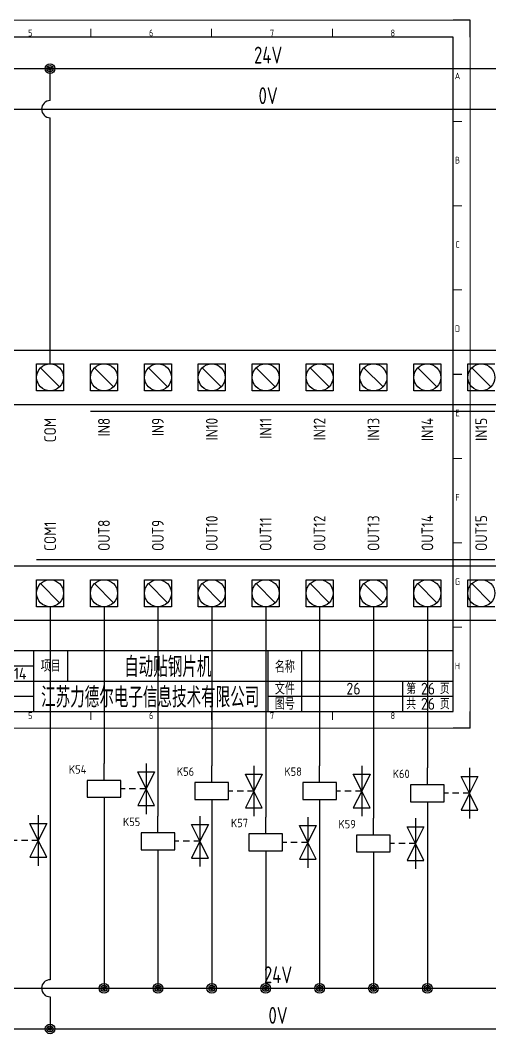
# Model space of a CAD drawing. Header units: millimetres. Extents: x 2018 to 2494, y 1296 to 1597.
# Drawn here: x 2192.7 to 2332.1, y 1296.8 to 1597.4 of the extents above; entities that cross this region are included whole.
import ezdxf
from ezdxf.enums import TextEntityAlignment as Align

# ---------------------------------------------------------------- set-up
doc = ezdxf.new("R2010")
doc.units = ezdxf.units.MM
for name, color, linetype in [('AE_BOR', 1, 'Continuous'), ('SYMS', 7, 'Continuous'), ('TAGS', 150, 'Continuous'), ('TERMS', 123, 'Continuous'), ('WIRENO', 72, 'Continuous'), ('WIRES', 7, 'Continuous'), ('图框_标题栏属性', 1, 'Continuous'), ('图框_标题栏文字', 6, 'Continuous')]:
    doc.layers.add(name, color=color, linetype=linetype)
doc.styles.add('ACGBTS', font='ISOCP.SHX')
doc.styles.get("Standard").update_dxf_attribs({"font": 'arial.ttf'})
doc.styles.add('WD_IEC', font='ISOCP2.shx', dxfattribs={"height": 4, "bigfont": 'gbcbig.shx'})
doc.styles.add('工程字', font='gbenor.shx', dxfattribs={"bigfont": 'gbcbig.shx'})

# ---------------------------------------------------------------- blocks, each defined once
blk = doc.blocks.new('Border')
for p, q in [((584, 410), (10, 410)), ((10, 410), (10, 10)), ((584, 10), (584, 410)), ((10, 10), (584, 10))]:
    blk.add_line(p, q)
at = {"layer": 'AE_BOR', "color": 1, "lineweight": 30}
for p, q in [((10, 420), (0, 420)), ((0, 420), (0, 410)), ((297, 410), (297, 415)), ((594, 420), (584, 420)), ((594, 410), (594, 420)), ((5, 210), (10, 210)), ((584, 210), (589, 210)), ((0, 0), (0, 10)), ((297, 5), (297, 10)), ((594, 0), (594, 10)), ((0, 0), (10, 0)), ((594, 0), (584, 0))]:
    blk.add_line(p, q, dxfattribs=at)
at = {"layer": 'AE_BOR', "color": 1, "lineweight": 15}
for p, q in [((0, 420), (594, 420)), ((0, 0), (0, 420)), ((81.75, 410), (81.75, 415)), ((153.5, 410), (153.5, 415)), ((225.25, 410), (225.25, 415)), ((368.75, 410), (368.75, 415)), ((440.5, 410), (440.5, 415)), ((512.25, 410), (512.25, 415)), ((594, 420), (594, 0)), ((10, 360), (5, 360)), ((589, 360), (584, 360)), ((10, 310), (5, 310)), ((589, 310), (584, 310)), ((10, 260), (5, 260)), ((589, 260), (584, 260)), ((10, 160), (5, 160)), ((589, 160), (584, 160)), ((10, 110), (5, 110)), ((589, 110), (584, 110)), ((10, 60), (5, 60)), ((589, 60), (584, 60)), ((81.75, 5), (81.75, 10)), ((153.5, 5), (153.5, 10)), ((225.25, 5), (225.25, 10)), ((368.75, 5), (368.75, 10)), ((440.5, 5), (440.5, 10)), ((512.25, 5), (512.25, 10)), ((594, 0), (0, 0))]:
    blk.add_line(p, q, dxfattribs=at)
at = {"layer": 'AE_BOR', "color": 1, "lineweight": 15, "style": 'ACGBTS'}
for s, p in [('1', (45.875, 412.5)), ('2', (117.625, 412.5)), ('3', (189.375, 412.5)), ('4', (261.125, 412.5)), ('5', (332.875, 412.5)), ('6', (404.625, 412.5)), ('7', (476.375, 412.5)), ('8', (548.125, 412.5)), ('A', (7.5, 387)), ('A', (586.5, 387)), ('B', (7.5, 337)), ('B', (586.5, 337)), ('C', (7.5, 287)), ('C', (586.5, 287)), ('D', (7.5, 237)), ('D', (586.5, 237)), ('E', (7.5, 187)), ('E', (586.5, 187)), ('F', (7.5, 137)), ('F', (586.5, 137)), ('G', (7.5, 87)), ('G', (586.5, 87)), ('H', (7.5, 37)), ('H', (586.5, 37)), ('1', (45.875, 7.5)), ('2', (117.625, 7.5)), ('3', (189.375, 7.5)), ('4', (261.125, 7.5)), ('5', (332.875, 7.5)), ('6', (404.625, 7.5)), ('7', (476.375, 7.5)), ('8', (548.125, 7.5))]:
    blk.add_text(s, height=4, dxfattribs=at).set_placement(p, align=Align.MIDDLE)
blk = doc.blocks.new('LdrDkA4')
for p, q in [((132.5, 0), (132.5, 18)), ((142.5, 0), (142.5, 18)), ((162.5, 0), (162.5, 18)), ((162.5, 0), (162.5, 18)), ((162.5, 0), (162.5, 18)), ((172.5, 18), (172.5, 13.5)), ((232, 0), (232, 18)), ((242, 0), (242, 18)), ((132.5, 13.5), (162.5, 13.5)), ((172.5, 13.5), (172.5, 9)), ((132.5, 9), (162.99, 9)), ((162.5, 9), (287, 9)), ((272, 0), (272, 9)), ((132.5, 4.5), (162.5, 4.5)), ((232, 4.5), (287, 4.5)), ((142.5, 2.09), (142.5, 2.09)), ((142.5, 2.09), (142.5, 2.09))]:
    blk.add_line(p, q)
blk.add_lwpolyline([(132.5, 18), (0, 18), (0, 0), (132.5, 0)], close=True)
blk.add_lwpolyline([(132.5, 0), (287, 0), (287, 18), (132.5, 18)])
at = {"flags": 9}
blk.add_attdef('WD_TB', (0, 0), '', height=2.5, dxfattribs=at)
at = {"layer": '图框_标题栏属性', "style": '工程字'}
for tag, height, p in [('版本', 3.5, (151.42, 15.75)), ('项目', 6, (202.25, 13.5)), ('名称', 3.5, (264.42, 13.27)), ('日期', 3.5, (151.42, 11.25)), ('制图', 3.5, (151.34, 6.85)), ('公司名称', 6, (197.03, 4.5)), ('文件', 3.5, (257.37, 6.75)), ('页数', 3.5, (279.5, 6.75)), ('审核', 3.5, (151.65, 2.36)), ('图号', 3.5, (257.37, 2.25)), ('总数', 3.5, (279.5, 2.25))]:
    blk.add_attdef(tag, text='', height=height, dxfattribs=at).set_placement(p, align=Align.MIDDLE)
at = {"layer": '图框_标题栏文字', "style": '工程字'}
for s, height, p in [('版本', 3.5, (137.85, 15.75)), ('项目', 3.5, (167.5, 13.5)), ('名称', 3.5, (237, 13.27)), ('日期', 3.5, (137.85, 11.25)), ('制图', 3.5, (137.75, 6.85)), ('文件', 3.5, (237, 6.75)), ('第    页', 3.25, (279.5, 6.75)), ('审核', 3.5, (137.81, 2.51)), ('图号', 3.5, (237, 2.25)), ('共    页', 3.25, (279.5, 2.25))]:
    blk.add_text(s, height=height, dxfattribs=at).set_placement(p, align=Align.MIDDLE_CENTER)
blk = doc.blocks.new('PLCIO_EPSONRC90IO1')
for p, q in [((249.96, 39.19), (-187.84, 39.19)), ((-39.84, 27.19), (-39.84, 35.19)), ((-39.84, 35.19), (-31.84, 35.19)), ((-38.67, 34.02), (-33.01, 28.36)), ((-31.84, 35.19), (-31.84, 27.19)), ((-23.84, 27.19), (-23.84, 35.19)), ((-23.84, 35.19), (-15.84, 35.19)), ((-22.67, 34.02), (-17.01, 28.36)), ((-15.84, 35.19), (-15.84, 27.19)), ((-7.84, 27.19), (-7.84, 35.19)), ((-7.84, 35.19), (0.16, 35.19)), ((-6.67, 34.02), (-1.01, 28.36)), ((0.16, 35.19), (0.16, 27.19)), ((8.16, 27.19), (8.16, 35.19)), ((8.16, 35.19), (16.16, 35.19)), ((9.33, 34.02), (14.99, 28.36)), ((16.16, 35.19), (16.16, 27.19)), ((24.16, 27.19), (24.16, 35.19)), ((24.16, 35.19), (32.16, 35.19)), ((25.33, 34.02), (30.99, 28.36)), ((32.16, 35.19), (32.16, 27.19)), ((40.16, 27.19), (40.16, 35.19)), ((40.16, 35.19), (48.16, 35.19)), ((41.33, 34.02), (46.99, 28.36)), ((48.16, 35.19), (48.16, 27.19)), ((56.16, 27.19), (56.16, 35.19)), ((56.16, 35.19), (64.16, 35.19)), ((57.33, 34.02), (62.99, 28.36)), ((64.16, 35.19), (64.16, 27.19)), ((72.16, 27.19), (72.16, 35.19)), ((72.16, 35.19), (80.16, 35.19)), ((73.33, 34.02), (78.99, 28.36)), ((80.16, 35.19), (80.16, 27.19)), ((88.16, 27.19), (88.16, 35.19)), ((88.16, 35.19), (96.16, 35.19)), ((89.33, 34.02), (94.99, 28.36)), ((-31.84, 27.19), (-39.84, 27.19)), ((-15.84, 27.19), (-23.84, 27.19)), ((0.16, 27.19), (-7.84, 27.19)), ((16.16, 27.19), (8.16, 27.19)), ((32.16, 27.19), (24.16, 27.19)), ((48.16, 27.19), (40.16, 27.19)), ((64.16, 27.19), (56.16, 27.19)), ((80.16, 27.19), (72.16, 27.19)), ((96.16, 27.19), (88.16, 27.19)), ((-191.84, 23.19), (253.96, 23.19)), ((-23.84, 21.19), (96.16, 21.19)), ((-39.84, -22.81), (96.16, -22.81)), ((52.16, -24.81), (-187.84, -24.81)), ((253.96, -24.81), (52.16, -24.81)), ((-39.84, -28.81), (-31.84, -28.81)), ((-39.84, -28.81), (-31.84, -28.81)), ((-39.84, -36.81), (-39.84, -28.81)), ((-39.84, -36.81), (-39.84, -28.81)), ((-38.67, -29.98), (-33.01, -35.64)), ((-31.84, -28.81), (-31.84, -36.81)), ((-31.84, -28.81), (-31.84, -36.81)), ((-23.84, -28.81), (-15.84, -28.81)), ((-23.84, -28.81), (-15.84, -28.81)), ((-23.84, -36.81), (-23.84, -28.81)), ((-23.84, -36.81), (-23.84, -28.81)), ((-22.67, -29.98), (-17.01, -35.64)), ((-15.84, -28.81), (-15.84, -36.81)), ((-15.84, -28.81), (-15.84, -36.81)), ((-7.84, -28.81), (0.16, -28.81)), ((-7.84, -28.81), (0.16, -28.81)), ((-7.84, -36.81), (-7.84, -28.81)), ((-7.84, -36.81), (-7.84, -28.81)), ((-6.67, -29.98), (-1.01, -35.64)), ((0.16, -28.81), (0.16, -36.81)), ((0.16, -28.81), (0.16, -36.81)), ((8.16, -28.81), (16.16, -28.81)), ((8.16, -28.81), (16.16, -28.81)), ((8.16, -36.81), (8.16, -28.81)), ((8.16, -36.81), (8.16, -28.81)), ((9.33, -29.98), (14.99, -35.64)), ((16.16, -28.81), (16.16, -36.81)), ((16.16, -28.81), (16.16, -36.81)), ((24.16, -28.81), (32.16, -28.81)), ((24.16, -28.81), (32.16, -28.81)), ((24.16, -36.81), (24.16, -28.81)), ((24.16, -36.81), (24.16, -28.81)), ((25.33, -29.98), (30.99, -35.64)), ((32.16, -28.81), (32.16, -36.81)), ((32.16, -28.81), (32.16, -36.81)), ((40.16, -36.81), (40.16, -28.81)), ((40.16, -36.81), (40.16, -28.81)), ((40.16, -28.81), (48.16, -28.81)), ((40.16, -28.81), (48.16, -28.81)), ((41.33, -29.98), (46.99, -35.64)), ((48.16, -28.81), (48.16, -36.81)), ((48.16, -28.81), (48.16, -36.81)), ((56.16, -28.81), (64.16, -28.81)), ((56.16, -28.81), (64.16, -28.81)), ((56.16, -36.81), (56.16, -28.81)), ((56.16, -36.81), (56.16, -28.81)), ((57.33, -29.98), (62.99, -35.64)), ((64.16, -28.81), (64.16, -36.81)), ((64.16, -28.81), (64.16, -36.81)), ((72.16, -28.81), (80.16, -28.81)), ((72.16, -28.81), (80.16, -28.81)), ((72.16, -36.81), (72.16, -28.81)), ((72.16, -36.81), (72.16, -28.81)), ((73.33, -29.98), (78.99, -35.64)), ((80.16, -28.81), (80.16, -36.81)), ((80.16, -28.81), (80.16, -36.81)), ((88.16, -28.81), (96.16, -28.81)), ((88.16, -28.81), (96.16, -28.81)), ((88.16, -36.81), (88.16, -28.81)), ((88.16, -36.81), (88.16, -28.81)), ((89.33, -29.98), (94.99, -35.64)), ((-31.84, -36.81), (-39.84, -36.81)), ((-31.84, -36.81), (-39.84, -36.81)), ((-15.84, -36.81), (-23.84, -36.81)), ((-15.84, -36.81), (-23.84, -36.81)), ((0.16, -36.81), (-7.84, -36.81)), ((0.16, -36.81), (-7.84, -36.81)), ((16.16, -36.81), (8.16, -36.81)), ((16.16, -36.81), (8.16, -36.81)), ((32.16, -36.81), (24.16, -36.81)), ((32.16, -36.81), (24.16, -36.81)), ((48.16, -36.81), (40.16, -36.81)), ((48.16, -36.81), (40.16, -36.81)), ((64.16, -36.81), (56.16, -36.81)), ((64.16, -36.81), (56.16, -36.81)), ((80.16, -36.81), (72.16, -36.81)), ((80.16, -36.81), (72.16, -36.81)), ((96.16, -36.81), (88.16, -36.81)), ((96.16, -36.81), (88.16, -36.81)), ((-187.84, -40.81), (249.96, -40.81))]:
    blk.add_line(p, q)
for centre in [(-35.84, 31.19), (-19.84, 31.19), (-3.84, 31.19), (12.16, 31.19), (28.16, 31.19), (44.16, 31.19), (60.16, 31.19), (76.16, 31.19), (92.16, 31.19), (-35.84, -32.81), (-19.84, -32.81), (-3.84, -32.81), (12.16, -32.81), (28.16, -32.81), (44.16, -32.81), (60.16, -32.81), (76.16, -32.81), (92.16, -32.81)]:
    blk.add_circle(centre, 4)
at = {"style": 'WD_IEC'}
for tag, p, width in [('DESCA47', (-165.33, 63.11), 0.9), ('DESCB47', (-158.34, 63.11), 0.9), ('DESCA48', (-149.33, 63.11), 0.9), ('DESCB48', (-142.34, 63.11), 0.9), ('DESCA49', (-133.33, 63.11), 0.9), ('DESCB49', (-126.34, 63.11), 0.9), ('DESCA50', (-117.33, 63.11), 0.9), ('DESCB50', (-110.34, 63.11), 0.9), ('DESCA51', (-101.33, 63.11), 0.9), ('DESCB51', (-94.34, 63.11), 0.9), ('DESCA52', (-85.33, 63.11), 0.9), ('DESCB52', (-78.34, 63.11), 0.9), ('DESCA53', (-69.33, 63.11), 0.9), ('DESCB53', (-62.34, 63.11), 0.9), ('DESCA54', (-53.33, 63.11), 0.9), ('DESCB54', (-46.34, 63.11), 0.9), ('DESCA56', (-21.33, 63.11), 0.9), ('DESCB56', (-14.34, 63.11), 0.9), ('DESCA57', (-5.33, 63.11), 0.9), ('DESCB57', (1.66, 63.11), 0.9), ('DESCA58', (10.67, 63.11), 0.9), ('DESCB58', (17.66, 63.11), 0.9), ('DESCA59', (26.67, 63.11), 0.9), ('DESCB59', (33.66, 63.11), 0.9), ('DESCA60', (42.67, 63.11), 0.9), ('DESCB60', (49.66, 63.11), 0.9), ('DESCA61', (58.67, 63.11), 0.9), ('DESCB61', (65.66, 63.11), 0.9), ('DESCA62', (74.67, 63.11), 0.9), ('DESCB62', (81.66, 63.11), 0.9), ('DESCA63', (90.67, 63.11), 0.9), ('DESCB63', (97.66, 63.11), 0.9), ('DESCA65', (122.67, 63.11), 0.9), ('DESCB65', (129.66, 63.11), 0.9), ('DESCA66', (138.67, 63.11), 0.9), ('DESCB66', (145.66, 63.11), 0.9), ('DESCA67', (154.67, 63.11), 0.9), ('DESCB67', (161.66, 63.11), 0.9), ('DESCA68', (170.67, 63.11), 0.9), ('DESCB68', (177.66, 63.11), 0.9), ('DESCA69', (186.67, 63.11), 0.9), ('DESCB69', (193.66, 63.11), 0.9), ('DESCA70', (202.67, 63.11), 0.9), ('DESCB70', (209.66, 63.11), 0.9), ('DESCA71', (218.67, 63.11), 0.9), ('DESCB71', (225.66, 63.11), 0.9), ('DESCA72', (234.67, 63.11), 0.9), ('DESCB72', (241.66, 63.11), 0.9), ('WDTAGALT', (-229.84, -12.81), 0.8)]:
    blk.add_attdef(tag, p, '', height=4, rotation=90, dxfattribs=dict(at, width=width))
at = {"style": 'WD_IEC', "width": 0.9}
for tag, p in [('TERM46', (-177.84, 36.42)), ('TERM47', (-161.84, 36.42)), ('TERM48', (-145.84, 36.42)), ('TERM49', (-129.84, 36.42)), ('TERM50', (-113.84, 36.42)), ('TERM51', (-97.84, 36.42)), ('TERM52', (-81.84, 36.42)), ('TERM53', (-65.84, 36.42)), ('TERM54', (-49.84, 36.42)), ('TERM55', (-33.84, 36.42)), ('TERM56', (-17.84, 36.42)), ('TERM57', (-1.84, 36.42)), ('TERM58', (14.16, 36.42)), ('TERM59', (30.16, 36.42)), ('TERM60', (46.16, 36.42)), ('TERM61', (62.16, 36.42)), ('TERM62', (78.16, 36.42)), ('TERM63', (94.16, 36.42)), ('TERM64', (110.16, 36.42)), ('TERM65', (126.16, 36.42)), ('TERM66', (142.16, 36.42)), ('TERM67', (158.16, 36.42)), ('TERM68', (174.16, 36.42)), ('TERM69', (190.16, 36.42)), ('TERM70', (206.16, 36.42)), ('TERM71', (222.16, 36.42)), ('TERM72', (238.16, 36.42))]:
    blk.add_attdef(tag, text='', height=2.5, rotation=90, dxfattribs=at).set_placement(p, align=Align.TOP_LEFT)
at = {"style": 'WD_IEC', "flags": 1}
for tag, p in [('X2TERM46', (-179.84, 35.19)), ('X2TERM47', (-163.84, 35.19)), ('X2TERM48', (-147.84, 35.19)), ('X2TERM49', (-131.84, 35.19)), ('X2TERM50', (-115.84, 35.19)), ('X2TERM51', (-99.84, 35.19)), ('X2TERM52', (-83.84, 35.19)), ('X2TERM53', (-67.84, 35.19)), ('X2TERM54', (-51.84, 35.19)), ('X2TERM55', (-35.84, 35.19)), ('X2TERM56', (-19.84, 35.19)), ('X2TERM57', (-3.84, 35.19)), ('X2TERM58', (12.16, 35.19)), ('X2TERM59', (28.16, 35.19)), ('X2TERM60', (44.16, 35.19)), ('X2TERM61', (60.16, 35.19)), ('X2TERM62', (76.16, 35.19)), ('X2TERM63', (92.16, 35.19)), ('X2TERM64', (108.16, 35.19)), ('X2TERM65', (124.16, 35.19)), ('X2TERM66', (140.16, 35.19)), ('X2TERM67', (156.16, 35.19)), ('X2TERM68', (172.16, 35.19)), ('X2TERM69', (188.16, 35.19)), ('X2TERM70', (204.16, 35.19)), ('X2TERM71', (220.16, 35.19)), ('X2TERM72', (236.16, 35.19)), ('X8TERM01', (-179.84, -36.81)), ('X8TERM02', (-163.84, -36.81)), ('X8TERM03', (-147.84, -36.81)), ('X8TERM04', (-131.84, -36.81)), ('X8TERM05', (-115.84, -36.81)), ('X8TERM06', (-99.84, -36.81)), ('X8TERM07', (-83.84, -36.81)), ('X8TERM08', (-67.84, -36.81)), ('X8TERM09', (-51.84, -36.81)), ('X8TERM10', (-35.84, -36.81)), ('X8TERM11', (-19.84, -36.81)), ('X8TERM12', (-3.84, -36.81)), ('X8TERM13', (12.16, -36.81)), ('X8TERM14', (28.16, -36.81)), ('X8TERM15', (44.16, -36.81)), ('X8TERM16', (60.16, -36.81)), ('X8TERM17', (76.16, -36.81)), ('X8TERM18', (92.16, -36.81)), ('X8TERM19', (108.16, -36.81)), ('X8TERM20', (124.16, -36.81)), ('X8TERM21', (140.16, -36.81)), ('X8TERM22', (156.16, -36.81))]:
    blk.add_attdef(tag, p, '', height=0.35, rotation=90, dxfattribs=at)
at = {"style": 'WD_IEC', "width": 0.9}
for tag, p in [('TERMDESC46', (-179.84, 19.19)), ('TAGA47', (-163.84, 19.19)), ('TAGA48', (-147.84, 19.19)), ('TAGA49', (-131.84, 19.19)), ('TAGA50', (-115.84, 19.19)), ('TAGA51', (-99.84, 19.19)), ('TAGA52', (-83.84, 19.19)), ('TAGA53', (-67.84, 19.19)), ('TAGA54', (-51.84, 19.19)), ('TERMDESC55', (-35.84, 19.19)), ('TAGA56', (-19.84, 19.19)), ('TAGA57', (-3.84, 19.19)), ('TAGA58', (12.16, 19.19)), ('TAGA59', (28.16, 19.19)), ('TAGA60', (44.16, 19.19)), ('TAGA61', (60.16, 19.19)), ('TAGA62', (76.16, 19.19)), ('TAGA63', (92.16, 19.19)), ('TERMDESC64', (108.16, 19.19)), ('TAGA65', (124.16, 19.19)), ('TAGA66', (140.16, 19.19)), ('TAGA67', (156.16, 19.19)), ('TAGA68', (172.16, 19.19)), ('TAGA69', (188.16, 19.19)), ('TAGA70', (204.16, 19.19)), ('TAGA71', (220.16, 19.19)), ('TAGA72', (236.16, 19.19))]:
    blk.add_attdef(tag, text='', height=3.5, rotation=90, dxfattribs=at).set_placement(p, align=Align.MIDDLE_RIGHT)
at = {"linetype": 'Continuous', "style": 'WD_IEC', "flags": 9}
for tag, p in [('ASSYCODE', (-218.83, 6.55)), ('FAMILY', (-218.05, 6.58))]:
    blk.add_attdef(tag, text='', height=0.32, rotation=90, dxfattribs=at).set_placement(p, align=Align.CENTER)
at = {"style": 'WD_IEC'}
for tag, p in [('LINE1', (-210.55, -0.81)), ('LINE2', (-205.55, -0.81)), ('TAG1', (-195.84, -0.81))]:
    blk.add_attdef(tag, text='', height=3.5, rotation=90, dxfattribs=at).set_placement(p, align=Align.CENTER)
for tag, width, p in [('INST', 0.8, (-226, -0.81)), ('LOC', 0.8, (-222.56, -0.81)), ('MFG', 0.8, (-218.55, -0.81)), ('CAT', 0.9, (-215.05, -0.81)), ('DESC', 0.8, (-201.5, -0.81))]:
    blk.add_attdef(tag, text='', height=2.5, rotation=90, dxfattribs=dict(at, width=width)).set_placement(p, align=Align.CENTER)
at = {"style": 'WD_IEC', "width": 0.9}
for tag, p in [('TERMDESC01', (-179.84, -20.26)), ('TERMDESC10', (-35.84, -20.26)), ('TERMDESC19', (108.16, -20.26)), ('TERMDESC20', (124.16, -20.26)), ('TERMDESC21', (140.16, -20.26)), ('TERMDESC22', (156.16, -20.26)), ('TAGA02', (-163.84, -20.26)), ('TAGA03', (-147.84, -20.26)), ('TAGA04', (-131.84, -20.26)), ('TAGA05', (-115.84, -20.26)), ('TAGA06', (-99.84, -20.26)), ('TAGA07', (-83.84, -20.26)), ('TAGA08', (-67.84, -20.26)), ('TAGA09', (-51.84, -20.26)), ('TAGA11', (-19.84, -20.26)), ('TAGA12', (-3.84, -20.26)), ('TAGA13', (12.16, -20.26)), ('TAGA14', (28.16, -20.26)), ('TAGA15', (44.16, -20.26)), ('TAGA16', (60.16, -20.26)), ('TAGA17', (76.16, -20.26)), ('TAGA18', (92.16, -20.26))]:
    blk.add_attdef(tag, text='', height=3.5, rotation=90, dxfattribs=at).set_placement(p, align=Align.MIDDLE_LEFT)
for tag, p in [('TERM01', (-177.84, -37.72)), ('TERM02', (-161.84, -37.86)), ('TERM03', (-145.84, -37.86)), ('TERM04', (-129.84, -37.86)), ('TERM05', (-113.84, -37.86)), ('TERM06', (-97.84, -37.86)), ('TERM07', (-81.84, -37.86)), ('TERM08', (-65.84, -37.86)), ('TERM09', (-49.84, -37.86)), ('TERM10', (-33.84, -37.86)), ('TERM11', (-17.84, -37.86)), ('TERM12', (-1.84, -37.86)), ('TERM13', (14.16, -37.86)), ('TERM14', (30.16, -37.86)), ('TERM15', (46.16, -37.86)), ('TERM16', (62.16, -37.86)), ('TERM17', (78.16, -37.86)), ('TERM18', (94.16, -37.86)), ('TERM19', (110.16, -37.86)), ('TERM20', (126.16, -37.86)), ('TERM21', (142.16, -37.86)), ('TERM22', (158.16, -37.86))]:
    blk.add_attdef(tag, text='', height=2.5, rotation=90, dxfattribs=at).set_placement(p, align=Align.TOP_RIGHT)
for tag, p in [('DESCA02', (-165.33, -64.89)), ('DESCB02', (-158.34, -64.89)), ('DESCA03', (-149.33, -64.89)), ('DESCB03', (-142.34, -64.89)), ('DESCA04', (-133.33, -64.89)), ('DESCB04', (-126.34, -64.89)), ('DESCA05', (-117.33, -64.89)), ('DESCB05', (-110.34, -64.89)), ('DESCA06', (-101.33, -64.89)), ('DESCB06', (-94.34, -64.89)), ('DESCA07', (-85.33, -64.89)), ('DESCB07', (-78.34, -64.89)), ('DESCA08', (-69.33, -64.89)), ('DESCB08', (-62.34, -64.89)), ('DESCA09', (-53.33, -64.89)), ('DESCB09', (-46.34, -64.89)), ('DESCA11', (-21.33, -64.89)), ('DESCB11', (-14.34, -64.89)), ('DESCA12', (-5.33, -64.89)), ('DESCB12', (1.66, -64.89)), ('DESCA13', (10.67, -64.89)), ('DESCB13', (17.66, -64.89)), ('DESCA14', (26.67, -64.89)), ('DESCB14', (33.66, -64.89)), ('DESCA15', (42.67, -64.89)), ('DESCB15', (49.66, -64.89)), ('DESCA16', (58.67, -64.89)), ('DESCB16', (65.66, -64.89)), ('DESCA17', (74.67, -64.89)), ('DESCB17', (81.66, -64.89))]:
    blk.add_attdef(tag, text='', height=4, rotation=90, dxfattribs=at).set_placement(p, align=Align.RIGHT)
blk = doc.blocks.new('WD_WNH')
at = {"linetype": 'Continuous', "style": 'WD_IEC', "width": 0.8}
blk.add_attdef('WIRENO', text='', height=2.5, dxfattribs=at).set_placement((0, 0.75), align=Align.CENTER)
at = {"style": 'WD_IEC', "flags": 1}
for tag, p in [('W08USER', (0, 0.375)), ('W04USER', (0, 0.875)), ('W05USER', (0, 0.75)), ('W09USER', (0, 0.25)), ('W03USER', (0, 1)), ('W06USER', (0, 0.625)), ('W07USER', (0, 0.5)), ('W02USER', (0, 1.125)), ('W01USER', (0, 1.25)), ('W10USER', (0, 0.125))]:
    blk.add_attdef(tag, text='', height=0.08, dxfattribs=at).set_placement(p, align=Align.CENTER)
blk = doc.blocks.new('WDDOT')
for radius in [0.72, 0.449, 0.223]:
    blk.add_circle((0, 0), radius)
blk = doc.blocks.new('VSV1')
for p, q in [((0, 2.5), (0, 7.5)), ((12.5, 7.5), (12.5, -7.5)), ((12.5, 0), (10, 5)), ((10, 5), (15, 5)), ((15, 5), (12.5, 0)), ((6.25, 0), (5, 0)), ((9.38, 0), (7.5, 0)), ((12.5, 0), (10, -5)), ((12.5, 0), (10.62, 0)), ((15, -5), (12.5, 0)), ((0, -2.5), (0, -7.5)), ((10, -5), (15, -5))]:
    blk.add_line(p, q)
blk.add_lwpolyline([(-5, 2.5), (-5, -2.5), (5, -2.5), (5, 2.5)], close=True)
at = {"style": 'WD_IEC'}
for tag, p in [('INST', (-5.25, 11.5)), ('LOC', (-5.25, 8)), ('TAG1', (-5.25, 4.5)), ('DESC1', (-5.25, -6.85)), ('DESC2', (-5.25, -10.35)), ('DESC3', (-5.25, -13.85))]:
    blk.add_attdef(tag, text='', height=2.5, dxfattribs=at).set_placement(p, align=Align.RIGHT)
blk.add_attdef('TERM01', text='', height=2, rotation=90, dxfattribs=at).set_placement((-1, 7.5), align=Align.RIGHT)
at = {"style": 'WD_IEC', "flags": 1}
for tag, p, height in [('X2TERM01', (0, 7.5), 0.32), ('X4LINK', (-5, 0), 0.32), ('X1LINK', (12.5, 0), 0.32), ('ASSYCODE', (1, -4), 1), ('FAMILY', (1, -5.5), 1), ('CATDESC', (1, -7), 1), ('X8TERM02', (0, -7.5), 0.32)]:
    blk.add_attdef(tag, p, '', height=height, dxfattribs=at)
at = {"style": 'WD_IEC', "flags": 9}
for tag, p in [('MFG', (-6, 1)), ('CAT', (-6, -1.5))]:
    blk.add_attdef(tag, text='', height=1.5, dxfattribs=at).set_placement(p, align=Align.RIGHT)
at = {"style": 'WD_IEC'}
blk.add_attdef('TERM02', (-1, -7.5), '', height=2, rotation=90, dxfattribs=at)
at = {"lineweight": 9, "style": 'WD_IEC'}
for tag, p in [('NO', (-5.5, -16.5)), ('NC', (-5.5, -20))]:
    blk.add_attdef(tag, text='', height=2.5, dxfattribs=at).set_placement(p, align=Align.TOP_RIGHT)
for tag, p in [('XREFNO', (-4, -16.5)), ('XREFNC', (-4, -20)), ('WDTAGALT', (-3.88, -23.13))]:
    blk.add_attdef(tag, text='', height=2.5, dxfattribs=at).set_placement(p, align=Align.TOP_LEFT)

msp = doc.modelspace()

# ---------------------------------------------------------------- linework, layer by layer
at = {"layer": 'WIRES'}
for p, q in [((2049.35, 1583.09), (2483.34, 1583.09)), ((2201.6, 1573.58), (2201.6, 1583.09)), ((2049.35, 1571.04), (2483.34, 1571.04)), ((2201.6, 1495.49), (2201.6, 1568.5)), ((2201.6, 1423.49), (2201.6, 1312.85)), ((2217.6, 1423.49), (2217.6, 1376.97)), ((2233.6, 1423.49), (2233.6, 1361.4)), ((2249.6, 1423.49), (2249.6, 1376.31)), ((2265.6, 1423.49), (2265.6, 1361.07)), ((2281.6, 1423.49), (2281.6, 1376.31)), ((2297.6, 1423.49), (2297.6, 1360.73)), ((2313.6, 1423.49), (2313.6, 1375.65)), ((2217.6, 1361.97), (2217.6, 1309.39)), ((2249.6, 1361.31), (2249.6, 1309.39)), ((2281.6, 1361.31), (2281.6, 1309.39)), ((2313.6, 1360.65), (2313.6, 1309.39)), ((2233.6, 1346.4), (2233.6, 1309.39)), ((2265.6, 1346.07), (2265.6, 1309.39)), ((2297.6, 1345.73), (2297.6, 1309.39)), ((2044.23, 1310.31), (2494.32, 1310.31)), ((2201.6, 1307.77), (2201.6, 1298.26)), ((2044.23, 1298.26), (2494.32, 1298.26))]:
    msp.add_line(p, q, dxfattribs=at)
for centre in [(2201.6, 1571.04), (2201.6, 1310.31)]:
    msp.add_arc(centre, 2.54, 90, 270, dxfattribs=at)

# ---------------------------------------------------------------- block references
msp.add_blockref('LdrDkA4', (2034.29, 1392.42)).add_auto_attribs({'总数': '26', '页数': '26', '文件': '26', '公司名称': '江苏力德尔电子信息技术有限公司', '项目': '自动贴钢片机', '制图': '孙鑫建', '日期': '2017/7/14', '版本': '1.0'})
at = {"layer": 'AE_BOR', "xscale": 0.5, "yscale": 0.5, "zscale": 0.5}
msp.add_blockref('Border', (2029.29, 1387.42), dxfattribs=at)
at = {"layer": 'SYMS', "xscale": 2, "yscale": 2, "zscale": 2}
for p in [(2201.6, 1583.09), (2217.6, 1310.31), (2233.6, 1310.31), (2249.6, 1310.31), (2265.6, 1310.31), (2281.6, 1310.31), (2297.6, 1310.31), (2313.6, 1310.31), (2201.6, 1298.26)]:
    msp.add_blockref('WDDOT', p, dxfattribs=at)
at = {"layer": 'SYMS'}
ref = msp.add_blockref('PLCIO_EPSONRC90IO1', (2237.44, 1460.3), dxfattribs=at)
ref.add_attrib('TAGA16', 'OUT13', dxfattribs={"layer": 'TAGS', "height": 3.5, "rotation": 90, "style": 'WD_IEC', "width": 0.9}).set_placement((2297.6, 1440.04), align=Align.MIDDLE_LEFT)
ref.add_attrib('TAGA15', 'OUT12', dxfattribs={"layer": 'TAGS', "height": 3.5, "rotation": 90, "style": 'WD_IEC', "width": 0.9}).set_placement((2281.6, 1440.04), align=Align.MIDDLE_LEFT)
ref.add_attrib('TAGA14', 'OUT11', dxfattribs={"layer": 'TAGS', "height": 3.5, "rotation": 90, "style": 'WD_IEC', "width": 0.9}).set_placement((2265.6, 1440.04), align=Align.MIDDLE_LEFT)
ref.add_attrib('TAGA13', 'OUT10', dxfattribs={"layer": 'TAGS', "height": 3.5, "rotation": 90, "style": 'WD_IEC', "width": 0.9}).set_placement((2249.6, 1440.04), align=Align.MIDDLE_LEFT)
ref.add_attrib('TAGA11', 'OUT8', dxfattribs={"layer": 'TAGS', "height": 3.5, "rotation": 90, "style": 'WD_IEC', "width": 0.9}).set_placement((2217.6, 1440.04), align=Align.MIDDLE_LEFT)
ref.add_attrib('TERMDESC10', 'COM1', dxfattribs={"layer": 'TERMS', "height": 3.5, "rotation": 90, "style": 'WD_IEC', "width": 0.9}).set_placement((2201.6, 1440.04), align=Align.MIDDLE_LEFT)
ref.add_attrib('TAGA12', 'OUT9', dxfattribs={"layer": 'TAGS', "height": 3.5, "rotation": 90, "style": 'WD_IEC', "width": 0.9}).set_placement((2233.6, 1440.04), align=Align.MIDDLE_LEFT)
ref.add_attrib('TAGA63', 'IN15', dxfattribs={"layer": 'TAGS', "height": 3.5, "rotation": 90, "style": 'WD_IEC', "width": 0.9}).set_placement((2329.6, 1479.49), align=Align.MIDDLE_RIGHT)
ref.add_attrib('TAGA62', 'IN14', dxfattribs={"layer": 'TAGS', "height": 3.5, "rotation": 90, "style": 'WD_IEC', "width": 0.9}).set_placement((2313.6, 1479.49), align=Align.MIDDLE_RIGHT)
ref.add_attrib('TAGA61', 'IN13', dxfattribs={"layer": 'TAGS', "height": 3.5, "rotation": 90, "style": 'WD_IEC', "width": 0.9}).set_placement((2297.6, 1479.49), align=Align.MIDDLE_RIGHT)
ref.add_attrib('TAGA60', 'IN12', dxfattribs={"layer": 'TAGS', "height": 3.5, "rotation": 90, "style": 'WD_IEC', "width": 0.9}).set_placement((2281.6, 1479.49), align=Align.MIDDLE_RIGHT)
ref.add_attrib('TAGA59', 'IN11', dxfattribs={"layer": 'TAGS', "height": 3.5, "rotation": 90, "style": 'WD_IEC', "width": 0.9}).set_placement((2265.6, 1479.49), align=Align.MIDDLE_RIGHT)
ref.add_attrib('TAGA58', 'IN10', dxfattribs={"layer": 'TAGS', "height": 3.5, "rotation": 90, "style": 'WD_IEC', "width": 0.9}).set_placement((2249.6, 1479.49), align=Align.MIDDLE_RIGHT)
ref.add_attrib('TAGA57', 'IN9', dxfattribs={"layer": 'TAGS', "height": 3.5, "rotation": 90, "style": 'WD_IEC', "width": 0.9}).set_placement((2233.6, 1479.49), align=Align.MIDDLE_RIGHT)
ref.add_attrib('TERMDESC55', 'COM', dxfattribs={"layer": 'TERMS', "height": 3.5, "rotation": 90, "style": 'WD_IEC', "width": 0.9}).set_placement((2201.6, 1479.49), align=Align.MIDDLE_RIGHT)
ref.add_attrib('TAGA56', 'IN8', dxfattribs={"layer": 'TAGS', "height": 3.5, "rotation": 90, "style": 'WD_IEC', "width": 0.9}).set_placement((2217.6, 1479.49), align=Align.MIDDLE_RIGHT)
ref.add_attrib('TAGA18', 'OUT15', dxfattribs={"layer": 'TAGS', "height": 3.5, "rotation": 90, "style": 'WD_IEC', "width": 0.9}).set_placement((2329.6, 1440.04), align=Align.MIDDLE_LEFT)
ref.add_attrib('TAGA17', 'OUT14', dxfattribs={"layer": 'TAGS', "height": 3.5, "rotation": 90, "style": 'WD_IEC', "width": 0.9}).set_placement((2313.6, 1440.04), align=Align.MIDDLE_LEFT)
ref = msp.add_blockref('VSV1', (2217.6, 1369.47), dxfattribs=at)
ref.add_attrib('TAG1', 'K54', dxfattribs={"layer": 'TAGS', "height": 2.5, "style": 'WD_IEC'}).set_placement((2212.35, 1373.97), align=Align.RIGHT)
ref = msp.add_blockref('VSV1', (2249.6, 1368.81), dxfattribs=at)
ref.add_attrib('TAG1', 'K56', dxfattribs={"layer": 'TAGS', "height": 2.5, "style": 'WD_IEC'}).set_placement((2244.35, 1373.31), align=Align.RIGHT)
ref = msp.add_blockref('VSV1', (2281.6, 1368.81), dxfattribs=at)
ref.add_attrib('TAG1', 'K58', dxfattribs={"layer": 'TAGS', "height": 2.5, "style": 'WD_IEC'}).set_placement((2276.35, 1373.31), align=Align.RIGHT)
ref = msp.add_blockref('VSV1', (2313.6, 1368.15), dxfattribs=at)
ref.add_attrib('TAG1', 'K60', dxfattribs={"layer": 'TAGS', "height": 2.5, "style": 'WD_IEC'}).set_placement((2308.35, 1372.65), align=Align.RIGHT)
ref = msp.add_blockref('VSV1', (2185.6, 1354.16), dxfattribs=at)
ref.add_attrib('TAG1', 'K53', dxfattribs={"layer": 'TAGS', "height": 2.5, "style": 'WD_IEC'}).set_placement((2180.35, 1358.66), align=Align.RIGHT)
ref = msp.add_blockref('VSV1', (2233.6, 1353.9), dxfattribs=at)
ref.add_attrib('TAG1', 'K55', dxfattribs={"layer": 'TAGS', "height": 2.5, "style": 'WD_IEC'}).set_placement((2228.35, 1358.4), align=Align.RIGHT)
ref = msp.add_blockref('VSV1', (2265.6, 1353.57), dxfattribs=at)
ref.add_attrib('TAG1', 'K57', dxfattribs={"layer": 'TAGS', "height": 2.5, "style": 'WD_IEC'}).set_placement((2260.35, 1358.07), align=Align.RIGHT)
ref = msp.add_blockref('VSV1', (2297.6, 1353.23), dxfattribs=at)
ref.add_attrib('TAG1', 'K59', dxfattribs={"layer": 'TAGS', "height": 2.5, "style": 'WD_IEC'}).set_placement((2292.35, 1357.73), align=Align.RIGHT)
at = {"layer": 'WIRENO'}
ref = msp.add_blockref('WD_WNH', (2266.34, 1583.09), dxfattribs=dict(at, xscale=2, yscale=2, zscale=2))
ref.add_attrib('WIRENO', '24V', dxfattribs={"linetype": 'Continuous', "height": 5, "style": 'WD_IEC', "width": 0.8}).set_placement((2266.34, 1584.59), align=Align.CENTER)
ref = msp.add_blockref('WD_WNH', (2266.34, 1571.04), dxfattribs=dict(at, xscale=2, yscale=2, zscale=2))
ref.add_attrib('WIRENO', '0V', dxfattribs={"linetype": 'Continuous', "height": 5, "style": 'WD_IEC', "width": 0.8}).set_placement((2266.34, 1572.54), align=Align.CENTER)
ref = msp.add_blockref('WD_WNH', (2269.28, 1310.31), dxfattribs=dict(at, xscale=2, yscale=2, zscale=2))
ref.add_attrib('WIRENO', '24V', dxfattribs={"linetype": 'Continuous', "height": 5, "style": 'WD_IEC', "width": 0.8}).set_placement((2269.28, 1311.81), align=Align.CENTER)
ref = msp.add_blockref('WD_WNH', (2269.28, 1298.26), dxfattribs=dict(at, xscale=2, yscale=2, zscale=2))
ref.add_attrib('WIRENO', '0V', dxfattribs={"linetype": 'Continuous', "height": 5, "style": 'WD_IEC', "width": 0.8}).set_placement((2269.28, 1299.76), align=Align.CENTER)

doc.saveas('drawing.dxf')
